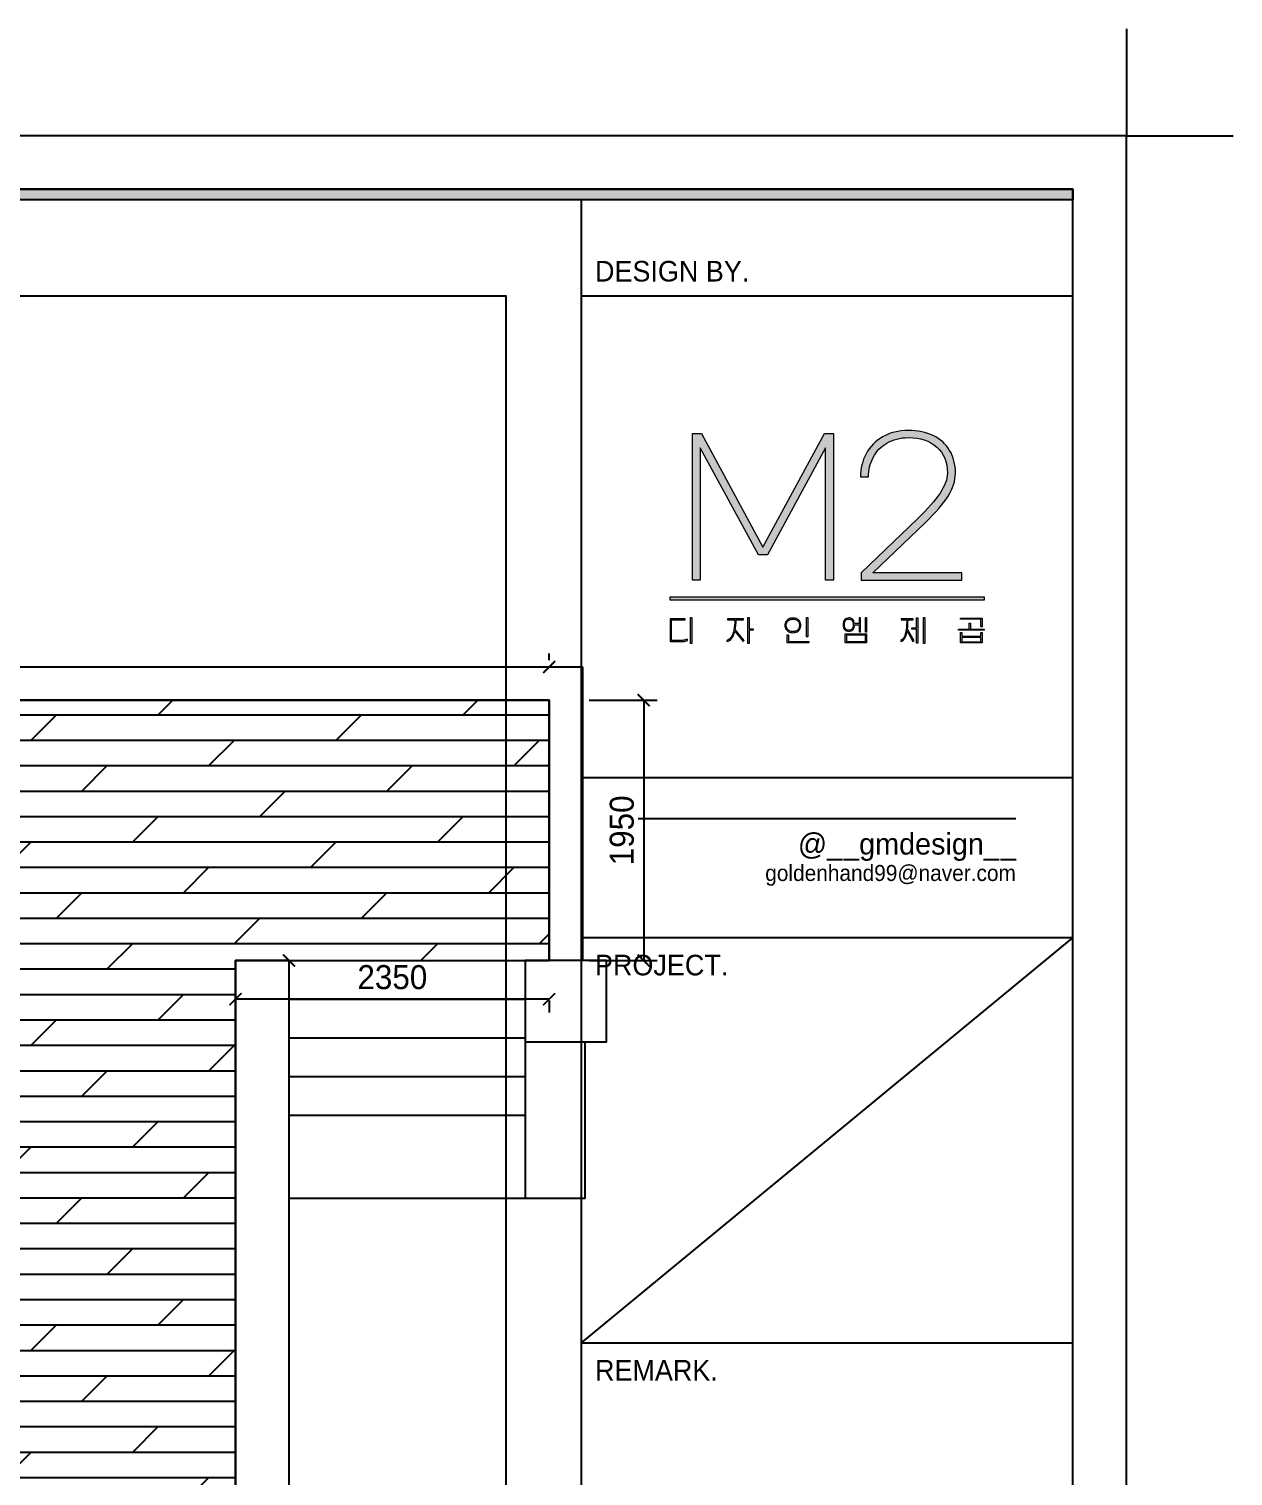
# Model space of a CAD drawing. Header units: millimetres. Extents: x 208943 to 287447, y 51026 to 80481.
# Drawn here: x 236395 to 245417, y 65543 to 76386 of the extents above; entities that cross this region are included whole.
import ezdxf
from ezdxf.enums import TextEntityAlignment as Align

# ---------------------------------------------------------------- set-up
doc = ezdxf.new("R2010")
doc.units = ezdxf.units.MM
doc.header["$LTSCALE"] = 100
doc.header["$PDMODE"] = 3
doc.layers.get('DEFPOINTS').update_dxf_attribs({"color": 248})
for name, color, linetype in [('07-DIM WAL', 5, 'Continuous'), ('2CONTINUOUS', 2, 'Continuous'), ('_U+B808_U+C774_U+C5B4 2', 7, 'Continuous'), ('E-HAT', 251, 'Continuous'), ('F-SYM', 7, 'Continuous'), ('FORM(YOURNAME)-11', 1, 'Continuous')]:
    doc.layers.add(name, color=color, linetype=linetype)
doc.styles.add('YOURNAME', font='HY울릉도M.TTF')
doc.dimstyles.new('YOURNAME-100', dxfattribs={"dimscale": 100, "dimtxt": 1.8, "dimasz": 0.9, "dimexe": 1, "dimexo": 3, "dimgap": 0.7, "dimtad": 1, "dimdec": 0, "dimzin": 0, "dimdsep": 46, "dimtxsty": 'YOURNAME', "dimblk": 'ARCHTICK', "dimcen": 0, "dimclrd": 1, "dimclre": 1, "dimclrt": 7, "dimadec": 0, "dimazin": 0, "dimtfac": 1, "dimtdec": 0, "dimtix": 1, "dimtmove": 2, "dimatfit": 3, "dimldrblk": 'ARCHTICK', "dimfxl": 0, "dimtolj": 1, "dimtzin": 0, "dimarcsym": 0})

# ---------------------------------------------------------------- blocks, each defined once
blk = doc.blocks.new('block 34')
at = {"layer": '_U+B808_U+C774_U+C5B4 2'}
h = blk.add_hatch(color=35, dxfattribs=at)
h.dxf.hatch_style = 2
h.paths.add_polyline_path([(674.6, -105.53), (675.73, -105.53), (683.42, -119.69), (691.1, -105.53), (692.22, -105.53), (692.22, -123.82), (691.22, -123.82), (691.22, -107.31), (683.97, -120.67), (682.84, -120.67), (675.59, -107.31), (675.59, -123.82), (674.6, -123.82)])
h = blk.add_hatch(color=35, dxfattribs=at)
h.dxf.hatch_style = 2
edge = h.paths.add_edge_path()
edge.add_spline(control_points=[(704.68, -105.78), (705.57, -106.21), (706.25, -106.83), (706.73, -107.63), (707.21, -108.43), (707.45, -109.38), (707.45, -110.46), (707.45, -111.43), (707.14, -112.39), (706.53, -113.34), (705.92, -114.29), (704.98, -115.38), (703.7, -116.62), (703.7, -116.62), (697.12, -122.91), (697.12, -122.91), (697.12, -122.91), (708.26, -122.91), (708.26, -122.91), (708.26, -122.91), (708.26, -123.82), (708.26, -123.82), (708.26, -123.82), (695.66, -123.82), (695.66, -123.82), (695.66, -123.82), (695.66, -122.91), (695.66, -122.91), (695.66, -122.91), (702.73, -116.15), (702.73, -116.15), (703.99, -114.93), (704.93, -113.86), (705.54, -112.95), (706.15, -112.03), (706.45, -111.2), (706.45, -110.46), (706.45, -109.07), (706.01, -107.98), (705.12, -107.2), (704.23, -106.42), (703.05, -106.03), (701.57, -106.03), (700.53, -106.03), (699.64, -106.26), (698.89, -106.71), (698.15, -107.15), (697.57, -107.75), (697.18, -108.5), (696.79, -109.25), (696.59, -110.06), (696.59, -110.94), (696.59, -110.94), (695.59, -110.94), (695.59, -110.94), (695.59, -109.89), (695.83, -108.93), (696.3, -108.05), (696.77, -107.17), (697.46, -106.46), (698.36, -105.93), (699.26, -105.4), (700.33, -105.13), (701.57, -105.13), (702.76, -105.13), (703.79, -105.35), (704.68, -105.78)], knot_values=[0, 0, 0, 0, 1, 1, 1, 2, 2, 2, 3, 3, 3, 4, 4, 4, 5, 5, 5, 6, 6, 6, 7, 7, 7, 8, 8, 8, 9, 9, 9, 10, 10, 10, 11, 11, 11, 12, 12, 12, 13, 13, 13, 14, 14, 14, 15, 15, 15, 16, 16, 16, 17, 17, 17, 18, 18, 18, 19, 19, 19, 20, 20, 20, 21, 21, 21, 22, 22, 22, 22], degree=3, periodic=0)
at = {"layer": '_U+B808_U+C774_U+C5B4 2', "lineweight": 0}
blk.add_lwpolyline([(674.6, -105.53), (675.73, -105.53), (683.42, -119.69), (691.1, -105.53), (692.22, -105.53), (692.22, -123.82), (691.22, -123.82), (691.22, -107.31), (683.97, -120.67), (682.84, -120.67), (675.59, -107.31), (675.59, -123.82), (674.6, -123.82), (674.6, -105.53)], dxfattribs=at)
blk.add_open_spline([(704.68, -105.78), (705.57, -106.21), (706.25, -106.83), (706.73, -107.63), (707.21, -108.43), (707.45, -109.38), (707.45, -110.46), (707.45, -111.43), (707.14, -112.39), (706.53, -113.34), (705.92, -114.29), (704.98, -115.38), (703.7, -116.62), (703.7, -116.62), (697.12, -122.91), (697.12, -122.91), (697.12, -122.91), (708.26, -122.91), (708.26, -122.91), (708.26, -122.91), (708.26, -123.82), (708.26, -123.82), (708.26, -123.82), (695.66, -123.82), (695.66, -123.82), (695.66, -123.82), (695.66, -122.91), (695.66, -122.91), (695.66, -122.91), (702.73, -116.15), (702.73, -116.15), (703.99, -114.93), (704.93, -113.86), (705.54, -112.95), (706.15, -112.03), (706.45, -111.2), (706.45, -110.46), (706.45, -109.07), (706.01, -107.98), (705.12, -107.2), (704.23, -106.42), (703.05, -106.03), (701.57, -106.03), (700.53, -106.03), (699.64, -106.26), (698.89, -106.71), (698.15, -107.15), (697.57, -107.75), (697.18, -108.5), (696.79, -109.25), (696.59, -110.06), (696.59, -110.94), (696.59, -110.94), (695.59, -110.94), (695.59, -110.94), (695.59, -109.89), (695.83, -108.93), (696.3, -108.05), (696.77, -107.17), (697.46, -106.46), (698.36, -105.93), (699.26, -105.4), (700.33, -105.13), (701.57, -105.13), (702.76, -105.13), (703.79, -105.35), (704.68, -105.78)], degree=3, knots=[0, 0, 0, 0, 1, 1, 1, 2, 2, 2, 3, 3, 3, 4, 4, 4, 5, 5, 5, 6, 6, 6, 7, 7, 7, 8, 8, 8, 9, 9, 9, 10, 10, 10, 11, 11, 11, 12, 12, 12, 13, 13, 13, 14, 14, 14, 15, 15, 15, 16, 16, 16, 17, 17, 17, 18, 18, 18, 19, 19, 19, 20, 20, 20, 21, 21, 21, 22, 22, 22, 22], dxfattribs=at)
blk = doc.blocks.new('block 35')
at = {"layer": '_U+B808_U+C774_U+C5B4 2'}
h = blk.add_hatch(color=35, dxfattribs=at)
h.dxf.hatch_style = 2
edge = h.paths.add_edge_path()
edge.add_spline(control_points=[(673.72, -128.8), (673.72, -128.8), (672, -128.8), (672, -128.8), (672, -128.8), (672, -131.36), (672, -131.36), (672, -131.36), (673.14, -131.36), (673.14, -131.36), (673.29, -131.36), (673.44, -131.34), (673.6, -131.31), (673.75, -131.28), (673.88, -131.24), (673.98, -131.2), (673.98, -131.2), (673.98, -131.35), (673.98, -131.35), (673.88, -131.4), (673.75, -131.44), (673.6, -131.47), (673.45, -131.49), (673.3, -131.51), (673.14, -131.51), (673.14, -131.51), (671.83, -131.51), (671.83, -131.51), (671.83, -131.51), (671.83, -128.65), (671.83, -128.65), (671.83, -128.65), (673.72, -128.65), (673.72, -128.65), (673.72, -128.65), (673.72, -128.8), (673.72, -128.8)], knot_values=[0, 0, 0, 0, 1, 1, 1, 2, 2, 2, 3, 3, 3, 4, 4, 4, 5, 5, 5, 6, 6, 6, 7, 7, 7, 8, 8, 8, 9, 9, 9, 10, 10, 10, 11, 11, 11, 12, 12, 12, 12], degree=3, periodic=0)
h.paths.add_polyline_path([(674.54, -131.73), (674.38, -131.74), (674.38, -128.5), (674.54, -128.5)])
h = blk.add_hatch(color=35, dxfattribs=at)
h.dxf.hatch_style = 2
edge = h.paths.add_edge_path()
edge.add_spline(control_points=[(679.96, -130.01), (679.96, -130.01), (681.09, -131.37), (681.09, -131.37), (681.09, -131.37), (680.96, -131.47), (680.96, -131.47), (680.96, -131.47), (679.92, -130.19), (679.92, -130.19), (679.82, -130.57), (679.69, -130.87), (679.52, -131.09), (679.35, -131.32), (679.14, -131.46), (678.9, -131.51), (678.9, -131.51), (678.9, -131.36), (678.9, -131.36), (679.11, -131.3), (679.3, -131.16), (679.45, -130.93), (679.6, -130.7), (679.71, -130.39), (679.79, -130.03), (679.86, -129.66), (679.91, -129.25), (679.91, -128.8), (679.91, -128.8), (678.97, -128.8), (678.97, -128.8), (678.97, -128.8), (678.97, -128.65), (678.97, -128.65), (678.97, -128.65), (681, -128.65), (681, -128.65), (681, -128.65), (681, -128.8), (681, -128.8), (681, -128.8), (680.07, -128.8), (680.07, -128.8), (680.06, -129.26), (680.03, -129.66), (679.96, -130.01)], knot_values=[0, 0, 0, 0, 1, 1, 1, 2, 2, 2, 3, 3, 3, 4, 4, 4, 5, 5, 5, 6, 6, 6, 7, 7, 7, 8, 8, 8, 9, 9, 9, 10, 10, 10, 11, 11, 11, 12, 12, 12, 13, 13, 13, 14, 14, 14, 15, 15, 15, 15], degree=3, periodic=0)
h.paths.add_polyline_path([(682.21, -130.06), (681.69, -130.06), (681.69, -131.73), (681.54, -131.73), (681.54, -128.5), (681.69, -128.5), (681.69, -129.92), (682.21, -129.92)])
h = blk.add_hatch(color=35, dxfattribs=at)
h.dxf.hatch_style = 2
edge = h.paths.add_edge_path()
edge.add_spline(control_points=[(687.69, -128.68), (687.84, -128.76), (687.95, -128.87), (688.03, -129.01), (688.11, -129.15), (688.15, -129.3), (688.15, -129.47), (688.15, -129.64), (688.11, -129.8), (688.03, -129.94), (687.95, -130.08), (687.84, -130.19), (687.69, -130.27), (687.54, -130.35), (687.36, -130.39), (687.15, -130.39), (686.95, -130.39), (686.77, -130.35), (686.62, -130.27), (686.47, -130.19), (686.36, -130.08), (686.28, -129.94), (686.2, -129.8), (686.16, -129.64), (686.16, -129.47), (686.16, -129.3), (686.2, -129.15), (686.28, -129.01), (686.36, -128.87), (686.47, -128.76), (686.62, -128.68), (686.77, -128.6), (686.95, -128.56), (687.15, -128.56), (687.36, -128.56), (687.54, -128.6), (687.69, -128.68)], knot_values=[0, 0, 0, 0, 1, 1, 1, 2, 2, 2, 3, 3, 3, 4, 4, 4, 5, 5, 5, 6, 6, 6, 7, 7, 7, 8, 8, 8, 9, 9, 9, 10, 10, 10, 11, 11, 11, 12, 12, 12, 12], degree=3, periodic=0)
edge = h.paths.add_edge_path()
edge.add_spline(control_points=[(686.72, -128.79), (686.59, -128.86), (686.49, -128.95), (686.43, -129.07), (686.36, -129.18), (686.32, -129.32), (686.32, -129.47), (686.32, -129.63), (686.36, -129.76), (686.43, -129.88), (686.49, -130), (686.59, -130.09), (686.72, -130.15), (686.84, -130.22), (686.99, -130.25), (687.15, -130.25), (687.32, -130.25), (687.46, -130.22), (687.59, -130.15), (687.72, -130.09), (687.81, -130), (687.88, -129.88), (687.95, -129.76), (687.98, -129.63), (687.98, -129.47), (687.98, -129.32), (687.95, -129.18), (687.88, -129.07), (687.81, -128.95), (687.72, -128.86), (687.59, -128.79), (687.46, -128.73), (687.32, -128.7), (687.15, -128.7), (686.99, -128.7), (686.84, -128.73), (686.72, -128.79)], knot_values=[0, 0, 0, 0, 1, 1, 1, 2, 2, 2, 3, 3, 3, 4, 4, 4, 5, 5, 5, 6, 6, 6, 7, 7, 7, 8, 8, 8, 9, 9, 9, 10, 10, 10, 11, 11, 11, 12, 12, 12, 12], degree=3, periodic=0)
h.paths.add_polyline_path([(686.6, -131.51), (689.15, -131.51), (689.15, -131.66), (686.44, -131.66), (686.44, -130.66), (686.6, -130.66)])
h.paths.add_polyline_path([(689.03, -130.91), (688.87, -130.91), (688.87, -128.5), (689.03, -128.5)])
h = blk.add_hatch(color=35, dxfattribs=at)
h.dxf.hatch_style = 2
edge = h.paths.add_edge_path()
edge.add_spline(control_points=[(694.67, -130), (694.55, -130.16), (694.37, -130.23), (694.14, -130.23), (693.91, -130.23), (693.73, -130.16), (693.61, -130), (693.48, -129.84), (693.42, -129.64), (693.42, -129.39), (693.42, -129.14), (693.48, -128.94), (693.61, -128.78), (693.73, -128.62), (693.91, -128.54), (694.14, -128.54), (694.35, -128.54), (694.51, -128.61), (694.63, -128.74), (694.75, -128.87), (694.83, -129.04), (694.85, -129.25), (694.85, -129.25), (695.45, -129.25), (695.45, -129.25), (695.45, -129.25), (695.45, -128.52), (695.45, -128.52), (695.45, -128.52), (695.61, -128.52), (695.61, -128.52), (695.61, -128.52), (695.61, -130.29), (695.61, -130.29), (695.61, -130.29), (695.45, -130.29), (695.45, -130.29), (695.45, -130.29), (695.45, -129.4), (695.45, -129.4), (695.45, -129.4), (694.86, -129.4), (694.86, -129.4), (694.85, -129.64), (694.79, -129.85), (694.67, -130)], knot_values=[0, 0, 0, 0, 1, 1, 1, 2, 2, 2, 3, 3, 3, 4, 4, 4, 5, 5, 5, 6, 6, 6, 7, 7, 7, 8, 8, 8, 9, 9, 9, 10, 10, 10, 11, 11, 11, 12, 12, 12, 13, 13, 13, 14, 14, 14, 15, 15, 15, 15], degree=3, periodic=0)
edge = h.paths.add_edge_path()
edge.add_spline(control_points=[(693.73, -129.9), (693.83, -130.03), (693.97, -130.09), (694.14, -130.09), (694.31, -130.09), (694.45, -130.03), (694.55, -129.9), (694.65, -129.78), (694.7, -129.61), (694.7, -129.39), (694.7, -129.17), (694.65, -129), (694.55, -128.87), (694.45, -128.75), (694.31, -128.69), (694.14, -128.69), (693.97, -128.69), (693.83, -128.75), (693.73, -128.87), (693.63, -129), (693.58, -129.17), (693.58, -129.39), (693.58, -129.61), (693.63, -129.78), (693.73, -129.9)], knot_values=[0, 0, 0, 0, 1, 1, 1, 2, 2, 2, 3, 3, 3, 4, 4, 4, 5, 5, 5, 6, 6, 6, 7, 7, 7, 8, 8, 8, 8], degree=3, periodic=0)
h.paths.add_polyline_path([(693.69, -130.55), (696.36, -130.55), (696.36, -131.66), (693.69, -131.66)])
h.paths.add_polyline_path([(693.85, -131.51), (696.2, -131.51), (696.2, -130.7), (693.85, -130.7)])
h.paths.add_polyline_path([(696.36, -128.5), (696.36, -130.32), (696.2, -130.32), (696.2, -128.5)])
h = blk.add_hatch(color=35, dxfattribs=at)
h.dxf.hatch_style = 2
edge = h.paths.add_edge_path()
edge.add_spline(control_points=[(701.46, -129.93), (701.46, -129.93), (702.28, -131.39), (702.28, -131.39), (702.28, -131.39), (702.15, -131.47), (702.15, -131.47), (702.15, -131.47), (701.43, -130.17), (701.43, -130.17), (701.3, -130.94), (701.03, -131.39), (700.63, -131.51), (700.63, -131.51), (700.63, -131.35), (700.63, -131.35), (700.88, -131.26), (701.06, -130.99), (701.18, -130.55), (701.3, -130.1), (701.37, -129.52), (701.37, -128.8), (701.37, -128.8), (700.67, -128.8), (700.67, -128.8), (700.67, -128.8), (700.67, -128.65), (700.67, -128.65), (700.67, -128.65), (702.19, -128.65), (702.19, -128.65), (702.19, -128.65), (702.19, -128.8), (702.19, -128.8), (702.19, -128.8), (701.53, -128.8), (701.53, -128.8), (701.52, -129.25), (701.5, -129.63), (701.46, -129.93)], knot_values=[0, 0, 0, 0, 1, 1, 1, 2, 2, 2, 3, 3, 3, 4, 4, 4, 5, 5, 5, 6, 6, 6, 7, 7, 7, 8, 8, 8, 9, 9, 9, 10, 10, 10, 11, 11, 11, 12, 12, 12, 13, 13, 13, 13], degree=3, periodic=0)
h.paths.add_polyline_path([(702.59, -128.52), (702.75, -128.52), (702.75, -131.68), (702.59, -131.68), (702.59, -129.95), (702, -129.95), (702, -129.8), (702.59, -129.8)])
h.paths.add_polyline_path([(703.61, -128.5), (703.61, -131.73), (703.45, -131.73), (703.45, -128.5)])
h = blk.add_hatch(color=35, dxfattribs=at)
h.dxf.hatch_style = 2
h.paths.add_polyline_path([(711.02, -129.93), (711.02, -130.07), (707.82, -130.07), (707.82, -129.93), (709.16, -129.93), (709.16, -129.2), (709.32, -129.2), (709.32, -129.93)])
h.paths.add_polyline_path([(710.61, -128.72), (708.07, -128.72), (708.07, -128.57), (710.77, -128.57), (710.77, -129.64), (710.61, -129.64)])
h.paths.add_polyline_path([(710.61, -130.36), (710.77, -130.36), (710.77, -131.66), (708.08, -131.66), (708.08, -130.36), (708.24, -130.36), (708.24, -130.83), (710.61, -130.83)])
h.paths.add_polyline_path([(710.61, -131.52), (710.61, -130.97), (708.24, -130.97), (708.24, -131.52)])
at = {"layer": '_U+B808_U+C774_U+C5B4 2', "lineweight": 0}
for points in [[(674.54, -131.73), (674.38, -131.74), (674.38, -128.5), (674.54, -128.5), (674.54, -131.73)], [(682.21, -130.06), (681.69, -130.06), (681.69, -131.73), (681.54, -131.73), (681.54, -128.5), (681.69, -128.5), (681.69, -129.92), (682.21, -129.92), (682.21, -130.06)], [(689.03, -130.91), (688.87, -130.91), (688.87, -128.5), (689.03, -128.5), (689.03, -130.91)], [(696.36, -128.5), (696.36, -130.32), (696.2, -130.32), (696.2, -128.5), (696.36, -128.5)], [(702.59, -128.52), (702.75, -128.52), (702.75, -131.68), (702.59, -131.68), (702.59, -129.95), (702, -129.95), (702, -129.8), (702.59, -129.8), (702.59, -128.52)], [(703.61, -128.5), (703.61, -131.73), (703.45, -131.73), (703.45, -128.5), (703.61, -128.5)], [(711.02, -129.93), (711.02, -130.07), (707.82, -130.07), (707.82, -129.93), (709.16, -129.93), (709.16, -129.2), (709.32, -129.2), (709.32, -129.93), (711.02, -129.93)], [(710.61, -128.72), (708.07, -128.72), (708.07, -128.57), (710.77, -128.57), (710.77, -129.64), (710.61, -129.64), (710.61, -128.72)], [(686.6, -131.51), (689.15, -131.51), (689.15, -131.66), (686.44, -131.66), (686.44, -130.66), (686.6, -130.66), (686.6, -131.51)], [(693.69, -130.55), (696.36, -130.55), (696.36, -131.66), (693.69, -131.66), (693.69, -130.55)], [(693.85, -131.51), (696.2, -131.51), (696.2, -130.7), (693.85, -130.7), (693.85, -131.51)], [(710.61, -130.36), (710.77, -130.36), (710.77, -131.66), (708.08, -131.66), (708.08, -130.36), (708.24, -130.36), (708.24, -130.83), (710.61, -130.83), (710.61, -130.36)], [(710.61, -131.52), (710.61, -130.97), (708.24, -130.97), (708.24, -131.52), (710.61, -131.52)]]:
    blk.add_lwpolyline(points, dxfattribs=at)
for points, knots in [([(673.72, -128.8), (673.72, -128.8), (672, -128.8), (672, -128.8), (672, -128.8), (672, -131.36), (672, -131.36), (672, -131.36), (673.14, -131.36), (673.14, -131.36), (673.29, -131.36), (673.44, -131.34), (673.6, -131.31), (673.75, -131.28), (673.88, -131.24), (673.98, -131.2), (673.98, -131.2), (673.98, -131.35), (673.98, -131.35), (673.88, -131.4), (673.75, -131.44), (673.6, -131.47), (673.45, -131.49), (673.3, -131.51), (673.14, -131.51), (673.14, -131.51), (671.83, -131.51), (671.83, -131.51), (671.83, -131.51), (671.83, -128.65), (671.83, -128.65), (671.83, -128.65), (673.72, -128.65), (673.72, -128.65), (673.72, -128.65), (673.72, -128.8), (673.72, -128.8)], [0, 0, 0, 0, 1, 1, 1, 2, 2, 2, 3, 3, 3, 4, 4, 4, 5, 5, 5, 6, 6, 6, 7, 7, 7, 8, 8, 8, 9, 9, 9, 10, 10, 10, 11, 11, 11, 12, 12, 12, 12]), ([(679.96, -130.01), (679.96, -130.01), (681.09, -131.37), (681.09, -131.37), (681.09, -131.37), (680.96, -131.47), (680.96, -131.47), (680.96, -131.47), (679.92, -130.19), (679.92, -130.19), (679.82, -130.57), (679.69, -130.87), (679.52, -131.09), (679.35, -131.32), (679.14, -131.46), (678.9, -131.51), (678.9, -131.51), (678.9, -131.36), (678.9, -131.36), (679.11, -131.3), (679.3, -131.16), (679.45, -130.93), (679.6, -130.7), (679.71, -130.39), (679.79, -130.03), (679.86, -129.66), (679.91, -129.25), (679.91, -128.8), (679.91, -128.8), (678.97, -128.8), (678.97, -128.8), (678.97, -128.8), (678.97, -128.65), (678.97, -128.65), (678.97, -128.65), (681, -128.65), (681, -128.65), (681, -128.65), (681, -128.8), (681, -128.8), (681, -128.8), (680.07, -128.8), (680.07, -128.8), (680.06, -129.26), (680.03, -129.66), (679.96, -130.01)], [0, 0, 0, 0, 1, 1, 1, 2, 2, 2, 3, 3, 3, 4, 4, 4, 5, 5, 5, 6, 6, 6, 7, 7, 7, 8, 8, 8, 9, 9, 9, 10, 10, 10, 11, 11, 11, 12, 12, 12, 13, 13, 13, 14, 14, 14, 15, 15, 15, 15]), ([(687.69, -128.68), (687.84, -128.76), (687.95, -128.87), (688.03, -129.01), (688.11, -129.15), (688.15, -129.3), (688.15, -129.47), (688.15, -129.64), (688.11, -129.8), (688.03, -129.94), (687.95, -130.08), (687.84, -130.19), (687.69, -130.27), (687.54, -130.35), (687.36, -130.39), (687.15, -130.39), (686.95, -130.39), (686.77, -130.35), (686.62, -130.27), (686.47, -130.19), (686.36, -130.08), (686.28, -129.94), (686.2, -129.8), (686.16, -129.64), (686.16, -129.47), (686.16, -129.3), (686.2, -129.15), (686.28, -129.01), (686.36, -128.87), (686.47, -128.76), (686.62, -128.68), (686.77, -128.6), (686.95, -128.56), (687.15, -128.56), (687.36, -128.56), (687.54, -128.6), (687.69, -128.68)], [0, 0, 0, 0, 1, 1, 1, 2, 2, 2, 3, 3, 3, 4, 4, 4, 5, 5, 5, 6, 6, 6, 7, 7, 7, 8, 8, 8, 9, 9, 9, 10, 10, 10, 11, 11, 11, 12, 12, 12, 12]), ([(686.72, -128.79), (686.59, -128.86), (686.49, -128.95), (686.43, -129.07), (686.36, -129.18), (686.32, -129.32), (686.32, -129.47), (686.32, -129.63), (686.36, -129.76), (686.43, -129.88), (686.49, -130), (686.59, -130.09), (686.72, -130.15), (686.84, -130.22), (686.99, -130.25), (687.15, -130.25), (687.32, -130.25), (687.46, -130.22), (687.59, -130.15), (687.72, -130.09), (687.81, -130), (687.88, -129.88), (687.95, -129.76), (687.98, -129.63), (687.98, -129.47), (687.98, -129.32), (687.95, -129.18), (687.88, -129.07), (687.81, -128.95), (687.72, -128.86), (687.59, -128.79), (687.46, -128.73), (687.32, -128.7), (687.15, -128.7), (686.99, -128.7), (686.84, -128.73), (686.72, -128.79)], [0, 0, 0, 0, 1, 1, 1, 2, 2, 2, 3, 3, 3, 4, 4, 4, 5, 5, 5, 6, 6, 6, 7, 7, 7, 8, 8, 8, 9, 9, 9, 10, 10, 10, 11, 11, 11, 12, 12, 12, 12]), ([(694.67, -130), (694.55, -130.16), (694.37, -130.23), (694.14, -130.23), (693.91, -130.23), (693.73, -130.16), (693.61, -130), (693.48, -129.84), (693.42, -129.64), (693.42, -129.39), (693.42, -129.14), (693.48, -128.94), (693.61, -128.78), (693.73, -128.62), (693.91, -128.54), (694.14, -128.54), (694.35, -128.54), (694.51, -128.61), (694.63, -128.74), (694.75, -128.87), (694.83, -129.04), (694.85, -129.25), (694.85, -129.25), (695.45, -129.25), (695.45, -129.25), (695.45, -129.25), (695.45, -128.52), (695.45, -128.52), (695.45, -128.52), (695.61, -128.52), (695.61, -128.52), (695.61, -128.52), (695.61, -130.29), (695.61, -130.29), (695.61, -130.29), (695.45, -130.29), (695.45, -130.29), (695.45, -130.29), (695.45, -129.4), (695.45, -129.4), (695.45, -129.4), (694.86, -129.4), (694.86, -129.4), (694.85, -129.64), (694.79, -129.85), (694.67, -130)], [0, 0, 0, 0, 1, 1, 1, 2, 2, 2, 3, 3, 3, 4, 4, 4, 5, 5, 5, 6, 6, 6, 7, 7, 7, 8, 8, 8, 9, 9, 9, 10, 10, 10, 11, 11, 11, 12, 12, 12, 13, 13, 13, 14, 14, 14, 15, 15, 15, 15]), ([(693.73, -129.9), (693.83, -130.03), (693.97, -130.09), (694.14, -130.09), (694.31, -130.09), (694.45, -130.03), (694.55, -129.9), (694.65, -129.78), (694.7, -129.61), (694.7, -129.39), (694.7, -129.17), (694.65, -129), (694.55, -128.87), (694.45, -128.75), (694.31, -128.69), (694.14, -128.69), (693.97, -128.69), (693.83, -128.75), (693.73, -128.87), (693.63, -129), (693.58, -129.17), (693.58, -129.39), (693.58, -129.61), (693.63, -129.78), (693.73, -129.9)], [0, 0, 0, 0, 1, 1, 1, 2, 2, 2, 3, 3, 3, 4, 4, 4, 5, 5, 5, 6, 6, 6, 7, 7, 7, 8, 8, 8, 8]), ([(701.46, -129.93), (701.46, -129.93), (702.28, -131.39), (702.28, -131.39), (702.28, -131.39), (702.15, -131.47), (702.15, -131.47), (702.15, -131.47), (701.43, -130.17), (701.43, -130.17), (701.3, -130.94), (701.03, -131.39), (700.63, -131.51), (700.63, -131.51), (700.63, -131.35), (700.63, -131.35), (700.88, -131.26), (701.06, -130.99), (701.18, -130.55), (701.3, -130.1), (701.37, -129.52), (701.37, -128.8), (701.37, -128.8), (700.67, -128.8), (700.67, -128.8), (700.67, -128.8), (700.67, -128.65), (700.67, -128.65), (700.67, -128.65), (702.19, -128.65), (702.19, -128.65), (702.19, -128.65), (702.19, -128.8), (702.19, -128.8), (702.19, -128.8), (701.53, -128.8), (701.53, -128.8), (701.52, -129.25), (701.5, -129.63), (701.46, -129.93)], [0, 0, 0, 0, 1, 1, 1, 2, 2, 2, 3, 3, 3, 4, 4, 4, 5, 5, 5, 6, 6, 6, 7, 7, 7, 8, 8, 8, 9, 9, 9, 10, 10, 10, 11, 11, 11, 12, 12, 12, 13, 13, 13, 13])]:
    blk.add_open_spline(points, degree=3, knots=knots, dxfattribs=at)
blk = doc.blocks.new('block 33')
at = {"layer": '_U+B808_U+C774_U+C5B4 2'}
for name in ['block 34', 'block 35']:
    blk.add_blockref(name, (0, 0), dxfattribs=at)
blk = doc.blocks.new('block 32')
at = {"layer": '_U+B808_U+C774_U+C5B4 2'}
h = blk.add_hatch(color=35, dxfattribs=at)
h.dxf.hatch_style = 2
h.paths.add_polyline_path([(711.02, -126.32), (671.83, -126.32), (671.83, -125.91), (711.02, -125.91)])
at = {"layer": '_U+B808_U+C774_U+C5B4 2', "lineweight": 0}
blk.add_lwpolyline([(711.02, -126.32), (671.83, -126.32), (671.83, -125.91), (711.02, -125.91), (711.02, -126.32)], dxfattribs=at)
at = {"layer": '_U+B808_U+C774_U+C5B4 2'}
blk.add_blockref('block 33', (0, 0), dxfattribs=at)
blk = doc.blocks.new('FORM-PLAN')
at = {"layer": 'FORM(YOURNAME)-11'}
h = blk.add_hatch(color=256, dxfattribs=at)
h.dxf.hatch_style = 1
h.paths.add_polyline_path([(-71444, 55115), (10556, 55115), (10556, 54915), (-71444, 54915)])
h.paths.add_polyline_path([(-71444, -2085), (10556, -2085), (10556, -2285), (-71444, -2285)])
at = {"layer": 'DEFPOINTS', "color": 158}
for p, q in [((1346, 54915), (1346, -2085)), ((1346, 53115), (10556, 53115)), ((1346, 44093), (10556, 44093)), ((10556, 41093), (1346, 33504))]:
    blk.add_line(p, q, dxfattribs=at)
at = {"layer": 'DEFPOINTS', "color": 1}
blk.add_lwpolyline([(11556, 58115), (11556, 56115), (13556, 56115)], dxfattribs=at)
at = {"layer": 'DEFPOINTS', "color": 158}
for points in [[(-71444, -2285), (10556, -2285), (10556, 55115), (-71444, 55115)], [(-69444, 53115), (-64, 53115), (-64, 1215), (-69444, 1215)]]:
    blk.add_lwpolyline(points, close=True, dxfattribs=at)
at = {"layer": 'FORM(YOURNAME)-11', "color": 251}
blk.add_line((2415, 43323), (9487, 43323), dxfattribs=at)
at = {"layer": 'FORM(YOURNAME)-11', "color": 14}
for p, q in [((1346, 41093), (10556, 41093)), ((1346, 33504), (10556, 33504))]:
    blk.add_line(p, q, dxfattribs=at)
at = {"layer": 'FORM(YOURNAME)-11', "color": 250}
blk.add_lwpolyline([(-72444, -3285), (11556, -3285), (11556, 56115), (-72444, 56115)], close=True, dxfattribs=at)
at = {"layer": 'FORM(YOURNAME)-11'}
blk.add_lwpolyline([(-71444, 55115), (10556, 55115), (10556, 54915), (-71444, 54915)], close=True, dxfattribs=at)
at = {"layer": '_U+B808_U+C774_U+C5B4 2', "xscale": 150, "yscale": 150, "zscale": 150}
blk.add_blockref('block 32', (-97763, 66364), dxfattribs=at)
at = {"layer": 'FORM(YOURNAME)-11', "color": 14, "style": 'YOURNAME'}
for s, p in [('DESIGN BY.', (1603, 53577)), ('PROJECT.', (1603, 40579)), ('REMARK.', (1603, 32989))]:
    blk.add_text(s, height=386.1, dxfattribs=at).set_placement(p, align=Align.MIDDLE_LEFT)
for s, height, width, p in [('@__gmdesign__', 400, 1.03, (9487, 42649)), ('goldenhand99@naver.com', 300, 0.995, (9487, 42154))]:
    blk.add_text(s, height=height, dxfattribs=dict(at, width=width)).set_placement(p, align=Align.RIGHT)
at = {"layer": 'FORM(YOURNAME)-11', "color": 3, "style": 'YOURNAME'}
for tag, height, p in [('1', 450, (9905, 18188)), ('2', 450, (9905, 17544)), ('3', 450, (9905, 16257)), ('4', 450, (9905, 14326)), ('5', 515, (9905, 12009)), ('6', 515, (9905, 9757)), ('7', 515, (9905, 7504)), ('8', 515, (9905, 5252)), ('9', 515, (9905, 2999)), ('10', 515, (5655, 811)), ('11', 515, (9905, 747)), ('12', 515, (5655, -1441)), ('13', 515, (9905, -1441))]:
    blk.add_attdef(tag, text='', height=height, dxfattribs=at).set_placement(p, align=Align.MIDDLE_RIGHT)
blk = doc.blocks.new('*U348')
at = {"layer": 'F-SYM', "xscale": 0.4000000000000001, "yscale": 0.4000000000000001, "zscale": 0.4000000000000001}
blk.add_blockref('FORM-PLAN', (239995, 53140), dxfattribs=at)
blk = doc.blocks.new('wjscpvudaus')
at = {"layer": '2CONTINUOUS'}
for p, q in [((224193, 71606), (240543, 71606)), ((240543, 71606), (240543, 69406)), ((224193, 71356), (240293, 71356)), ((240293, 71356), (240293, 69406)), ((237943, 69406), (237943, 56806)), ((238343, 69406), (237943, 69406)), ((238343, 69406), (238343, 56606)), ((238343, 69406), (240113, 69406)), ((238343, 69116), (240113, 69116)), ((238343, 68826), (240113, 68826)), ((238343, 68536), (240113, 68536)), ((238343, 68246), (240113, 68246)), ((238343, 67626), (240113, 67626))]:
    blk.add_line(p, q, dxfattribs=at)
blk.add_lwpolyline([(240113, 69406), (240113, 68796), (240723, 68796), (240723, 69406)], close=True, dxfattribs=at)
blk.add_lwpolyline([(240113, 68796), (240113, 67626), (240563, 67626), (240563, 68796)], dxfattribs=at)
blk = doc.blocks.new('_ArchTick')
at = {"color": 0, "linetype": 'ByBlock', "const_width": 0.15}
blk.add_lwpolyline([(-0.5, -0.5), (0.5, 0.5)], dxfattribs=at)
blk = doc.blocks.new('*D338')
at = {"layer": '07-DIM WAL', "color": 1, "lineweight": -2}
for p, q in [((224193, 71656), (224193, 71706)), ((240293, 71656), (240293, 71706)), ((224193, 71606), (240293, 71606))]:
    blk.add_line(p, q, dxfattribs=at)
at = {"layer": 'DEFPOINTS', "color": 0}
for p in [(240293, 71606), (224193, 71356), (240293, 71356)]:
    blk.add_point(p, dxfattribs=at)
at = {"layer": '07-DIM WAL', "color": 1, "lineweight": -2, "xscale": 90, "yscale": 90, "zscale": 90, "rotation": 180}
blk.add_blockref('_ArchTick', (224193, 71606), dxfattribs=at)
at = {"layer": '07-DIM WAL', "color": 1, "lineweight": -2, "xscale": 90, "yscale": 90, "zscale": 90}
blk.add_blockref('_ArchTick', (240293, 71606), dxfattribs=at)
at = {"layer": '07-DIM WAL', "color": 7, "insert": (232243, 71770), "char_height": 180, "attachment_point": 5, "style": 'YOURNAME'}
blk.add_mtext('\\A1;16100', dxfattribs=at)
blk = doc.blocks.new('*D339')
at = {"layer": '07-DIM WAL', "color": 1, "lineweight": -2}
for p, q in [((240593, 71356), (241101, 71356)), ((241001, 71356), (241001, 69406)), ((240593, 69406), (241101, 69406))]:
    blk.add_line(p, q, dxfattribs=at)
at = {"layer": 'DEFPOINTS', "color": 0}
for p in [(240293, 71356), (240293, 69406), (241001, 69406)]:
    blk.add_point(p, dxfattribs=at)
at = {"layer": '07-DIM WAL', "color": 1, "lineweight": -2, "xscale": 90, "yscale": 90, "zscale": 90}
for p, rotation in [((241001, 71356), 90), ((241001, 69406), 270)]:
    blk.add_blockref('_ArchTick', p, dxfattribs=dict(at, rotation=rotation))
at = {"layer": '07-DIM WAL', "color": 7, "insert": (240838, 70381), "char_height": 180, "attachment_point": 5, "rotation": 90, "style": 'YOURNAME'}
blk.add_mtext('\\A1;1950', dxfattribs=at)
blk = doc.blocks.new('*D340')
at = {"layer": '07-DIM WAL', "color": 1, "lineweight": -2}
for p, q in [((240293, 69116), (237943, 69116)), ((237943, 69106), (237943, 69016)), ((240293, 69106), (240293, 69016))]:
    blk.add_line(p, q, dxfattribs=at)
at = {"layer": 'DEFPOINTS', "color": 0}
for p in [(237943, 69406), (240293, 69406), (237943, 69116)]:
    blk.add_point(p, dxfattribs=at)
at = {"layer": '07-DIM WAL', "color": 1, "lineweight": -2, "xscale": 90, "yscale": 90, "zscale": 90, "rotation": 180}
blk.add_blockref('_ArchTick', (237943, 69116), dxfattribs=at)
at = {"layer": '07-DIM WAL', "color": 1, "lineweight": -2, "xscale": 90, "yscale": 90, "zscale": 90}
blk.add_blockref('_ArchTick', (240293, 69116), dxfattribs=at)
at = {"layer": '07-DIM WAL', "color": 7, "insert": (239118, 69280), "char_height": 180, "attachment_point": 5, "style": 'YOURNAME'}
blk.add_mtext('\\A1;2350', dxfattribs=at)
blk = doc.blocks.new('*D341')
at = {"layer": '07-DIM WAL', "color": 1, "lineweight": -2}
for p, q in [((238243, 69406), (238443, 69406)), ((238343, 69406), (238343, 56806)), ((238243, 56806), (238443, 56806))]:
    blk.add_line(p, q, dxfattribs=at)
at = {"layer": 'DEFPOINTS', "color": 0}
for p in [(237943, 69406), (237943, 56806), (238343, 56806)]:
    blk.add_point(p, dxfattribs=at)
at = {"layer": '07-DIM WAL', "color": 1, "lineweight": -2, "xscale": 90, "yscale": 90, "zscale": 90}
for p, rotation in [((238343, 69406), 90), ((238343, 56806), 270)]:
    blk.add_blockref('_ArchTick', p, dxfattribs=dict(at, rotation=rotation))
at = {"layer": '07-DIM WAL', "color": 7, "insert": (238179, 63106), "char_height": 180, "attachment_point": 5, "rotation": 90, "style": 'YOURNAME'}
blk.add_mtext('\\A1;12600', dxfattribs=at)

msp = doc.modelspace()

# ---------------------------------------------------------------- hatches: boundary and pattern name
at = {"layer": 'E-HAT'}
h = msp.add_hatch(dxfattribs=at)
h.set_pattern_fill('DOLMIT', color=256, scale=30)
h.paths.add_polyline_path([(216842.9, 58606.3), (216842.9, 57696.3), (217452.9, 57696.3), (217452.9, 56806.3), (237942.9, 56806.3), (237942.9, 69406.3), (240292.9, 69406.3), (240292.9, 71356.3), (224192.9, 71356.3), (224192.9, 69406.3), (235342.9, 69406.3), (235342.9, 58606.3)])
h.paths.add_polyline_path([(232992.9, 57696.3), (232382.9, 57696.3), (232382.9, 57086.3), (232992.9, 57086.3)], flags=16)
h.paths.add_polyline_path([(223832.9, 57696.3), (224442.9, 57696.3), (224442.9, 57086.3), (223832.9, 57086.3)], flags=16)

# ---------------------------------------------------------------- linework, layer by layer
msp.add_lwpolyline([(216842.9, 58606.3), (216842.9, 57696.3), (217452.9, 57696.3), (217452.9, 56806.3), (237942.9, 56806.3), (237942.9, 69406.3), (240292.9, 69406.3), (240292.9, 71356.3), (224192.9, 71356.3), (224192.9, 69406.3), (235342.9, 69406.3), (235342.9, 58606.3), (216842.9, 58606.3)])

# ---------------------------------------------------------------- block references
msp.add_blockref('*U348', (0, 0))
at = {"layer": '2CONTINUOUS'}
msp.add_blockref('wjscpvudaus', (0, 0), dxfattribs=at)

# ---------------------------------------------------------------- dimensions: what is measured, and where the dimension line sits
at = {"layer": '07-DIM WAL'}
for base, p1, p2, picture, middle in [((240292.9, 71606.3), (224192.9, 71356.3), (240292.9, 71356.3), '*D338', (232242.9, 71770)), ((237942.9, 69116.3), (240292.9, 69406.3), (237942.9, 69406.3), '*D340', (239117.9, 69279.8))]:
    dim = msp.add_linear_dim(base=base, p1=p1, p2=p2, dimstyle='YOURNAME-100', dxfattribs=at)
    dim.commit()
    dim.dimension.update_dxf_attribs({"geometry": picture, "text_midpoint": middle})
for base, p1, p2, picture, middle in [((241001.5, 69406.3), (240292.9, 71356.3), (240292.9, 69406.3), '*D339', (240837.8, 70381.3)), ((238342.9, 56806.3), (237942.9, 69406.3), (237942.9, 56806.3), '*D341', (238179.2, 63106.3))]:
    dim = msp.add_linear_dim(base=base, p1=p1, p2=p2, angle=90, dimstyle='YOURNAME-100', dxfattribs=at)
    dim.commit()
    dim.dimension.update_dxf_attribs({"geometry": picture, "text_midpoint": middle})

doc.saveas('drawing.dxf')
